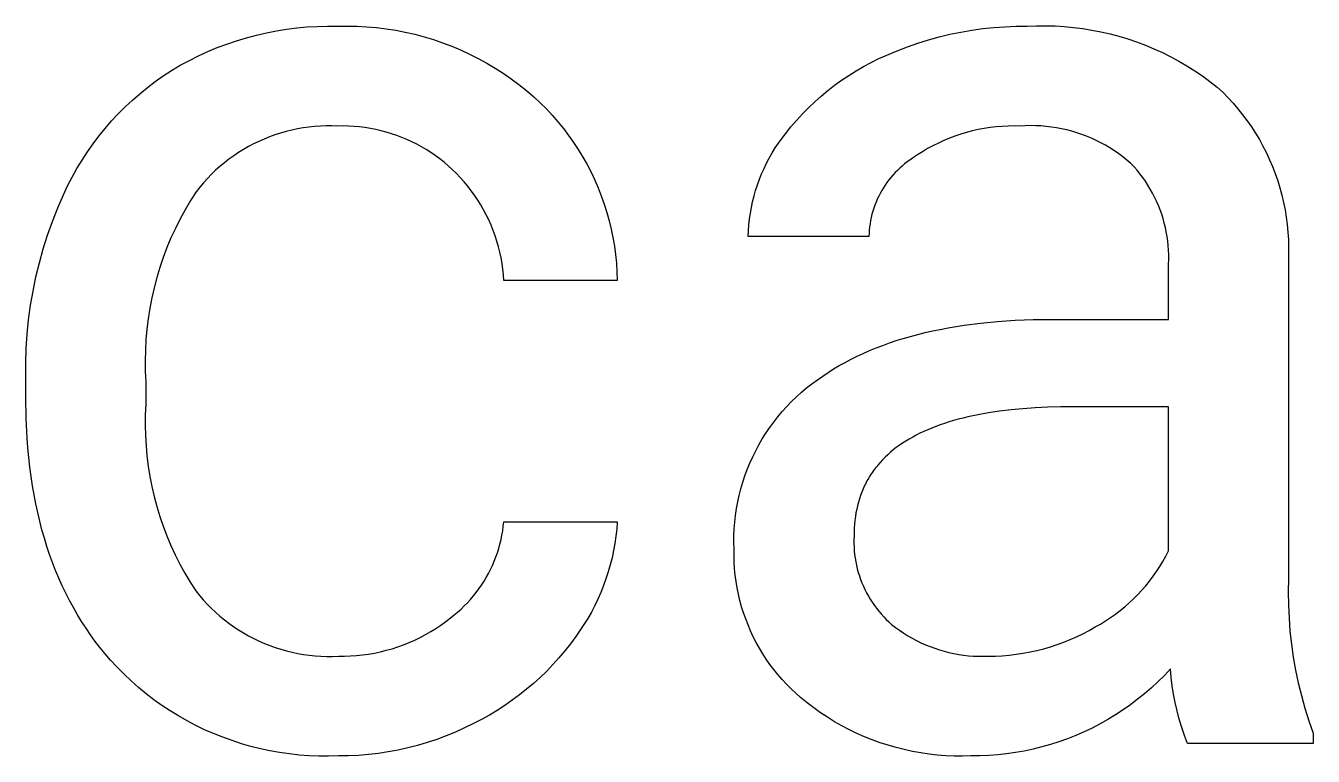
# Model space of a CAD drawing. Header units: millimetres. Extents: x 578 to 4608, y -138 to 2677.
# Drawn here: x 3418.57 to 3459.33, y 40.15 to 63.27 of the extents above; entities that cross this region are included whole.
import ezdxf

# ---------------------------------------------------------------- set-up
doc = ezdxf.new("R2010")
doc.units = ezdxf.units.MM
doc.header["$MEASUREMENT"] = 0
doc.layers.add('Domyślny', color=7, linetype='Continuous', true_color=0x000000)

msp = doc.modelspace()

# ---------------------------------------------------------------- linework, layer by layer
at = {"layer": 'Domyślny'}
for p, q in [((3426.83, 63.159), (3427.153, 63.2)), ((3427.153, 63.2), (3427.476, 63.23)), ((3427.476, 63.23), (3427.8, 63.249)), ((3427.8, 63.249), (3428.125, 63.257)), ((3428.125, 63.257), (3428.45, 63.254)), ((3428.45, 63.254), (3428.757, 63.259)), ((3428.757, 63.259), (3429.064, 63.253)), ((3429.064, 63.253), (3429.371, 63.237)), ((3429.371, 63.237), (3429.677, 63.21)), ((3429.677, 63.21), (3429.982, 63.173)), ((3429.982, 63.173), (3430.286, 63.125)), ((3448.519, 63.129), (3448.868, 63.177)), ((3448.868, 63.177), (3449.217, 63.214)), ((3449.217, 63.214), (3449.568, 63.239)), ((3449.568, 63.239), (3449.92, 63.252)), ((3449.92, 63.252), (3450.271, 63.254)), ((3450.271, 63.254), (3450.565, 63.266)), ((3450.565, 63.266), (3450.858, 63.269)), ((3450.858, 63.269), (3451.152, 63.262)), ((3451.152, 63.262), (3451.445, 63.244)), ((3451.445, 63.244), (3451.737, 63.217)), ((3451.737, 63.217), (3452.029, 63.181)), ((3452.029, 63.181), (3452.319, 63.134)), ((3424.942, 62.69), (3425.25, 62.795)), ((3425.25, 62.795), (3425.56, 62.889)), ((3425.56, 62.889), (3425.874, 62.972)), ((3425.874, 62.972), (3426.191, 63.045)), ((3426.191, 63.045), (3426.51, 63.107)), ((3426.51, 63.107), (3426.83, 63.159)), ((3430.286, 63.125), (3430.588, 63.067)), ((3430.588, 63.067), (3430.887, 62.999)), ((3430.887, 62.999), (3431.184, 62.92)), ((3431.184, 62.92), (3431.478, 62.831)), ((3431.478, 62.831), (3431.769, 62.731)), ((3446.811, 62.719), (3447.147, 62.823)), ((3447.147, 62.823), (3447.486, 62.917)), ((3447.486, 62.917), (3447.828, 62.999)), ((3447.828, 62.999), (3448.173, 63.07)), ((3448.173, 63.07), (3448.519, 63.129)), ((3452.319, 63.134), (3452.607, 63.078)), ((3452.607, 63.078), (3452.893, 63.012)), ((3452.893, 63.012), (3453.177, 62.937)), ((3453.177, 62.937), (3453.458, 62.852)), ((3453.458, 62.852), (3453.736, 62.758)), ((3453.736, 62.758), (3454.011, 62.654)), ((3424.043, 62.316), (3424.338, 62.451)), ((3424.338, 62.451), (3424.638, 62.576)), ((3424.638, 62.576), (3424.942, 62.69)), ((3431.769, 62.731), (3432.056, 62.622)), ((3432.056, 62.622), (3432.34, 62.503)), ((3432.34, 62.503), (3432.619, 62.375)), ((3432.619, 62.375), (3432.893, 62.236)), ((3445.827, 62.34), (3446.151, 62.477)), ((3446.151, 62.477), (3446.479, 62.603)), ((3446.479, 62.603), (3446.811, 62.719)), ((3454.011, 62.654), (3454.283, 62.542)), ((3454.283, 62.542), (3454.55, 62.42)), ((3454.55, 62.42), (3454.813, 62.289)), ((3423.185, 61.854), (3423.466, 62.018)), ((3423.466, 62.018), (3423.752, 62.172)), ((3423.752, 62.172), (3424.043, 62.316)), ((3432.893, 62.236), (3433.163, 62.089)), ((3433.163, 62.089), (3433.427, 61.932)), ((3444.855, 61.842), (3445.092, 61.979)), ((3445.092, 61.979), (3445.333, 62.107)), ((3445.333, 62.107), (3445.578, 62.228)), ((3445.578, 62.228), (3445.827, 62.34)), ((3454.813, 62.289), (3455.071, 62.15)), ((3455.071, 62.15), (3455.325, 62.002)), ((3455.325, 62.002), (3455.574, 61.846)), ((3422.672, 61.504), (3422.926, 61.683)), ((3422.926, 61.683), (3423.185, 61.854)), ((3433.427, 61.932), (3433.686, 61.766)), ((3433.686, 61.766), (3433.939, 61.591)), ((3433.939, 61.591), (3434.185, 61.408)), ((3444.176, 61.384), (3444.397, 61.545)), ((3444.397, 61.545), (3444.624, 61.697)), ((3444.624, 61.697), (3444.855, 61.842)), ((3455.574, 61.846), (3455.817, 61.681)), ((3455.817, 61.681), (3456.055, 61.509)), ((3422.184, 61.119), (3422.425, 61.316)), ((3422.425, 61.316), (3422.672, 61.504)), ((3434.185, 61.408), (3434.426, 61.216)), ((3434.426, 61.216), (3434.659, 61.017)), ((3443.75, 61.042), (3443.96, 61.217)), ((3443.96, 61.217), (3444.176, 61.384)), ((3456.055, 61.509), (3456.286, 61.328)), ((3456.286, 61.328), (3456.459, 61.165)), ((3456.459, 61.165), (3456.626, 60.995)), ((3421.723, 60.702), (3421.95, 60.915)), ((3421.95, 60.915), (3422.184, 61.119)), ((3434.659, 61.017), (3434.859, 60.83)), ((3434.859, 60.83), (3435.052, 60.637)), ((3443.348, 60.672), (3443.546, 60.861)), ((3443.546, 60.861), (3443.75, 61.042)), ((3456.626, 60.995), (3456.787, 60.821)), ((3456.787, 60.821), (3456.942, 60.64)), ((3421.292, 60.255), (3421.504, 60.482)), ((3421.504, 60.482), (3421.723, 60.702)), ((3435.052, 60.637), (3435.239, 60.437)), ((3435.239, 60.437), (3435.419, 60.231)), ((3442.973, 60.275), (3443.157, 60.477)), ((3443.157, 60.477), (3443.348, 60.672)), ((3456.942, 60.64), (3457.09, 60.455)), ((3457.09, 60.455), (3457.233, 60.264)), ((3420.892, 59.779), (3421.088, 60.02)), ((3421.088, 60.02), (3421.292, 60.255)), ((3426.813, 59.922), (3426.637, 59.871)), ((3426.992, 59.966), (3426.813, 59.922)), ((3427.171, 60.004), (3426.992, 59.966)), ((3427.352, 60.036), (3427.171, 60.004)), ((3427.534, 60.062), (3427.352, 60.036)), ((3427.716, 60.081), (3427.534, 60.062)), ((3427.899, 60.095), (3427.716, 60.081)), ((3428.083, 60.101), (3427.899, 60.095)), ((3428.266, 60.102), (3428.083, 60.101)), ((3428.45, 60.096), (3428.266, 60.102)), ((3428.622, 60.098), (3428.45, 60.096)), ((3428.795, 60.094), (3428.622, 60.098)), ((3428.968, 60.084), (3428.795, 60.094)), ((3429.14, 60.068), (3428.968, 60.084)), ((3429.311, 60.046), (3429.14, 60.068)), ((3429.482, 60.019), (3429.311, 60.046)), ((3429.652, 59.986), (3429.482, 60.019)), ((3429.82, 59.947), (3429.652, 59.986)), ((3429.987, 59.902), (3429.82, 59.947)), ((3435.419, 60.231), (3435.591, 60.019)), ((3435.591, 60.019), (3435.756, 59.801)), ((3442.625, 59.854), (3442.795, 60.068)), ((3442.795, 60.068), (3442.973, 60.275)), ((3448.534, 59.94), (3448.35, 59.892)), ((3448.72, 59.982), (3448.534, 59.94)), ((3448.907, 60.018), (3448.72, 59.982)), ((3449.095, 60.047), (3448.907, 60.018)), ((3449.285, 60.07), (3449.095, 60.047)), ((3449.475, 60.086), (3449.285, 60.07)), ((3449.665, 60.096), (3449.475, 60.086)), ((3449.855, 60.099), (3449.665, 60.096)), ((3450.046, 60.096), (3449.855, 60.099)), ((3450.211, 60.105), (3450.046, 60.096)), ((3450.376, 60.109), (3450.211, 60.105)), ((3450.542, 60.106), (3450.376, 60.109)), ((3450.707, 60.099), (3450.542, 60.106)), ((3450.872, 60.085), (3450.707, 60.099)), ((3451.036, 60.065), (3450.872, 60.085)), ((3451.2, 60.04), (3451.036, 60.065)), ((3451.362, 60.01), (3451.2, 60.04)), ((3451.523, 59.973), (3451.362, 60.01)), ((3451.683, 59.931), (3451.523, 59.973)), ((3451.842, 59.884), (3451.683, 59.931)), ((3457.233, 60.264), (3457.368, 60.069)), ((3457.368, 60.069), (3457.497, 59.87)), ((3420.526, 59.277), (3420.705, 59.531)), ((3420.705, 59.531), (3420.892, 59.779)), ((3425.786, 59.529), (3425.624, 59.443)), ((3425.952, 59.609), (3425.786, 59.529)), ((3426.119, 59.684), (3425.952, 59.609)), ((3426.29, 59.752), (3426.119, 59.684)), ((3426.462, 59.815), (3426.29, 59.752)), ((3426.637, 59.871), (3426.462, 59.815)), ((3430.153, 59.852), (3429.987, 59.902)), ((3430.316, 59.796), (3430.153, 59.852)), ((3430.478, 59.735), (3430.316, 59.796)), ((3430.637, 59.668), (3430.478, 59.735)), ((3430.794, 59.596), (3430.637, 59.668)), ((3430.949, 59.518), (3430.794, 59.596)), ((3431.101, 59.436), (3430.949, 59.518)), ((3435.756, 59.801), (3435.914, 59.578)), ((3435.914, 59.578), (3436.064, 59.349)), ((3442.299, 59.403), (3442.403, 59.557)), ((3442.403, 59.557), (3442.511, 59.707)), ((3442.511, 59.707), (3442.625, 59.854)), ((3447.459, 59.556), (3447.288, 59.471)), ((3447.632, 59.636), (3447.459, 59.556)), ((3447.808, 59.709), (3447.632, 59.636)), ((3447.986, 59.776), (3447.808, 59.709)), ((3448.167, 59.837), (3447.986, 59.776)), ((3448.35, 59.892), (3448.167, 59.837)), ((3451.998, 59.831), (3451.842, 59.884)), ((3452.153, 59.773), (3451.998, 59.831)), ((3452.306, 59.709), (3452.153, 59.773)), ((3452.456, 59.64), (3452.306, 59.709)), ((3452.604, 59.566), (3452.456, 59.64)), ((3452.749, 59.487), (3452.604, 59.566)), ((3457.497, 59.87), (3457.619, 59.666)), ((3457.619, 59.666), (3457.734, 59.458)), ((3420.356, 59.017), (3420.526, 59.277)), ((3425.156, 59.153), (3425.007, 59.046)), ((3425.309, 59.255), (3425.156, 59.153)), ((3425.465, 59.352), (3425.309, 59.255)), ((3425.624, 59.443), (3425.465, 59.352)), ((3431.25, 59.348), (3431.101, 59.436)), ((3431.395, 59.255), (3431.25, 59.348)), ((3431.538, 59.158), (3431.395, 59.255)), ((3431.677, 59.055), (3431.538, 59.158)), ((3436.064, 59.349), (3436.206, 59.115)), ((3436.206, 59.115), (3436.34, 58.877)), ((3442.109, 59.084), (3442.201, 59.245)), ((3442.201, 59.245), (3442.299, 59.403)), ((3446.796, 59.181), (3446.638, 59.074)), ((3446.956, 59.284), (3446.796, 59.181)), ((3447.121, 59.38), (3446.956, 59.284)), ((3447.288, 59.471), (3447.121, 59.38)), ((3452.892, 59.403), (3452.749, 59.487)), ((3453.031, 59.314), (3452.892, 59.403)), ((3453.167, 59.221), (3453.031, 59.314)), ((3453.3, 59.122), (3453.167, 59.221)), ((3453.43, 59.019), (3453.3, 59.122)), ((3457.734, 59.458), (3457.842, 59.246)), ((3457.842, 59.246), (3457.943, 59.03)), ((3420.043, 58.48), (3420.195, 58.751)), ((3420.195, 58.751), (3420.356, 59.017)), ((3424.584, 58.695), (3424.451, 58.568)), ((3424.721, 58.817), (3424.584, 58.695)), ((3424.862, 58.934), (3424.721, 58.817)), ((3425.007, 59.046), (3424.862, 58.934)), ((3431.813, 58.948), (3431.677, 59.055)), ((3431.945, 58.837), (3431.813, 58.948)), ((3432.073, 58.721), (3431.945, 58.837)), ((3432.203, 58.595), (3432.073, 58.721)), ((3436.34, 58.877), (3436.466, 58.634)), ((3441.866, 58.583), (3441.941, 58.753)), ((3441.941, 58.753), (3442.022, 58.92)), ((3442.022, 58.92), (3442.109, 59.084)), ((3446.163, 58.693), (3446.092, 58.621)), ((3446.237, 58.763), (3446.163, 58.693)), ((3446.313, 58.831), (3446.237, 58.763)), ((3446.391, 58.896), (3446.313, 58.831)), ((3446.471, 58.958), (3446.391, 58.896)), ((3446.554, 59.017), (3446.471, 58.958)), ((3446.638, 59.074), (3446.554, 59.017)), ((3453.555, 58.912), (3453.43, 59.019)), ((3453.655, 58.805), (3453.555, 58.912)), ((3453.75, 58.695), (3453.655, 58.805)), ((3453.841, 58.582), (3453.75, 58.695)), ((3457.943, 59.03), (3458.036, 58.812)), ((3458.036, 58.812), (3458.122, 58.59)), ((3419.9, 58.204), (3420.043, 58.48)), ((3424.199, 58.301), (3424.08, 58.161)), ((3424.323, 58.437), (3424.199, 58.301)), ((3424.451, 58.568), (3424.323, 58.437)), ((3432.328, 58.465), (3432.203, 58.595)), ((3432.448, 58.331), (3432.328, 58.465)), ((3432.564, 58.192), (3432.448, 58.331)), ((3436.466, 58.634), (3436.583, 58.387)), ((3436.583, 58.387), (3436.692, 58.136)), ((3441.734, 58.237), (3441.797, 58.411)), ((3441.797, 58.411), (3441.866, 58.583)), ((3445.832, 58.308), (3445.774, 58.225)), ((3445.893, 58.39), (3445.832, 58.308)), ((3445.957, 58.469), (3445.893, 58.39)), ((3446.023, 58.546), (3445.957, 58.469)), ((3446.092, 58.621), (3446.023, 58.546)), ((3453.929, 58.466), (3453.841, 58.582)), ((3454.013, 58.347), (3453.929, 58.466)), ((3454.092, 58.225), (3454.013, 58.347)), ((3458.122, 58.59), (3458.2, 58.366)), ((3458.2, 58.366), (3458.27, 58.138)), ((3419.585, 57.503), (3419.767, 57.923)), ((3419.767, 57.923), (3419.9, 58.204)), ((3423.966, 58.018), (3423.787, 57.736)), ((3424.08, 58.161), (3423.966, 58.018)), ((3432.675, 58.05), (3432.564, 58.192)), ((3432.781, 57.904), (3432.675, 58.05)), ((3432.881, 57.754), (3432.781, 57.904)), ((3436.692, 58.136), (3436.792, 57.882)), ((3436.792, 57.882), (3436.883, 57.624)), ((3441.581, 57.702), (3441.626, 57.882)), ((3441.626, 57.882), (3441.677, 58.06)), ((3441.677, 58.06), (3441.734, 58.237)), ((3445.571, 57.873), (3445.528, 57.781)), ((3445.617, 57.964), (3445.571, 57.873)), ((3445.667, 58.052), (3445.617, 57.964)), ((3445.719, 58.14), (3445.667, 58.052)), ((3445.774, 58.225), (3445.719, 58.14)), ((3454.168, 58.1), (3454.092, 58.225)), ((3454.239, 57.973), (3454.168, 58.1)), ((3454.306, 57.844), (3454.239, 57.973)), ((3458.27, 58.138), (3458.333, 57.909)), ((3458.333, 57.909), (3458.387, 57.678)), ((3419.418, 57.077), (3419.585, 57.503)), ((3423.787, 57.736), (3423.618, 57.449)), ((3432.977, 57.601), (3432.881, 57.754)), ((3433.067, 57.445), (3432.977, 57.601)), ((3436.883, 57.624), (3436.966, 57.363)), ((3441.51, 57.338), (3441.542, 57.52)), ((3441.542, 57.52), (3441.581, 57.702)), ((3445.417, 57.497), (3445.386, 57.4)), ((3445.45, 57.593), (3445.417, 57.497)), ((3445.487, 57.688), (3445.45, 57.593)), ((3445.528, 57.781), (3445.487, 57.688)), ((3454.368, 57.713), (3454.306, 57.844)), ((3454.426, 57.579), (3454.368, 57.713)), ((3454.479, 57.444), (3454.426, 57.579)), ((3458.387, 57.678), (3458.434, 57.445)), ((3419.265, 56.645), (3419.418, 57.077)), ((3423.459, 57.156), (3423.31, 56.858)), ((3423.618, 57.449), (3423.459, 57.156)), ((3433.151, 57.285), (3433.067, 57.445)), ((3433.23, 57.123), (3433.151, 57.285)), ((3433.303, 56.958), (3433.23, 57.123)), ((3436.966, 57.363), (3437.039, 57.1)), ((3437.039, 57.1), (3437.104, 56.834)), ((3441.465, 56.969), (3441.484, 57.154)), ((3441.484, 57.154), (3441.51, 57.338)), ((3445.315, 57.104), (3445.297, 57.004)), ((3445.335, 57.203), (3445.315, 57.104)), ((3445.359, 57.302), (3445.335, 57.203)), ((3445.386, 57.4), (3445.359, 57.302)), ((3454.528, 57.306), (3454.479, 57.444)), ((3454.572, 57.168), (3454.528, 57.306)), ((3454.611, 57.027), (3454.572, 57.168)), ((3458.434, 57.445), (3458.473, 57.21)), ((3458.473, 57.21), (3458.503, 56.975)), ((3419.128, 56.208), (3419.265, 56.645)), ((3423.31, 56.858), (3423.171, 56.556)), ((3433.37, 56.791), (3433.303, 56.958)), ((3433.432, 56.621), (3433.37, 56.791)), ((3437.104, 56.834), (3437.159, 56.567)), ((3441.445, 56.599), (3441.452, 56.784)), ((3441.452, 56.784), (3441.465, 56.969)), ((3445.266, 56.701), (3445.263, 56.599)), ((3445.273, 56.802), (3445.266, 56.701)), ((3445.284, 56.903), (3445.273, 56.802)), ((3445.297, 57.004), (3445.284, 56.903)), ((3454.646, 56.886), (3454.611, 57.027)), ((3454.675, 56.743), (3454.646, 56.886)), ((3454.7, 56.6), (3454.675, 56.743)), ((3458.503, 56.975), (3458.526, 56.738)), ((3458.526, 56.738), (3458.54, 56.501)), ((3423.042, 56.248), (3422.925, 55.936)), ((3423.171, 56.556), (3423.042, 56.248)), ((3433.487, 56.449), (3433.432, 56.621)), ((3433.537, 56.276), (3433.487, 56.449)), ((3433.58, 56.101), (3433.537, 56.276)), ((3437.159, 56.567), (3437.205, 56.297)), ((3437.205, 56.297), (3437.242, 56.026)), ((3445.263, 56.599), (3441.445, 56.599)), ((3454.72, 56.456), (3454.7, 56.6)), ((3454.735, 56.311), (3454.72, 56.456)), ((3454.745, 56.166), (3454.735, 56.311)), ((3458.54, 56.501), (3458.547, 56.263)), ((3458.547, 56.263), (3458.545, 56.025)), ((3419.005, 55.767), (3419.128, 56.208)), ((3422.925, 55.936), (3422.818, 55.621)), ((3433.618, 55.924), (3433.58, 56.101)), ((3433.649, 55.746), (3433.618, 55.924)), ((3437.242, 56.026), (3437.27, 55.754)), ((3454.75, 56.02), (3454.745, 56.166)), ((3454.746, 55.729), (3454.751, 55.875)), ((3454.751, 55.875), (3454.75, 56.02)), ((3458.545, 56.025), (3458.545, 45.768)), ((3418.897, 55.322), (3419.005, 55.767)), ((3422.818, 55.621), (3422.721, 55.302)), ((3433.674, 55.568), (3433.649, 55.746)), ((3433.692, 55.388), (3433.674, 55.568)), ((3437.27, 55.754), (3437.288, 55.481)), ((3437.288, 55.481), (3437.297, 55.208)), ((3454.746, 53.978), (3454.746, 55.729)), ((3418.805, 54.873), (3418.897, 55.322)), ((3422.721, 55.302), (3422.636, 54.98)), ((3433.705, 55.208), (3433.692, 55.388)), ((3437.297, 55.208), (3433.705, 55.208)), ((3418.728, 54.422), (3418.805, 54.873)), ((3422.562, 54.655), (3422.499, 54.328)), ((3422.636, 54.98), (3422.562, 54.655)), ((3418.666, 53.968), (3418.728, 54.422)), ((3422.499, 54.328), (3422.447, 53.998)), ((3418.62, 53.512), (3418.666, 53.968)), ((3422.447, 53.998), (3422.407, 53.668)), ((3448.272, 53.791), (3448.794, 53.858)), ((3448.794, 53.858), (3449.333, 53.911)), ((3449.333, 53.911), (3449.889, 53.948)), ((3449.889, 53.948), (3450.462, 53.97)), ((3450.462, 53.97), (3451.051, 53.978)), ((3451.051, 53.978), (3454.746, 53.978)), ((3418.589, 53.055), (3418.62, 53.512)), ((3422.407, 53.668), (3422.377, 53.336)), ((3446.35, 53.373), (3446.575, 53.438)), ((3446.575, 53.438), (3446.805, 53.5)), ((3446.805, 53.5), (3447.039, 53.558)), ((3447.039, 53.558), (3447.277, 53.612)), ((3447.277, 53.612), (3447.519, 53.662)), ((3447.519, 53.662), (3447.766, 53.709)), ((3447.766, 53.709), (3448.272, 53.791)), ((3418.574, 52.598), (3418.589, 53.055)), ((3422.36, 53.003), (3422.353, 52.67)), ((3422.377, 53.336), (3422.36, 53.003)), ((3445.084, 52.903), (3445.285, 52.991)), ((3445.285, 52.991), (3445.489, 53.075)), ((3445.489, 53.075), (3445.698, 53.155)), ((3445.698, 53.155), (3445.911, 53.231)), ((3445.911, 53.231), (3446.128, 53.304)), ((3446.128, 53.304), (3446.35, 53.373)), ((3418.575, 52.14), (3418.574, 52.598)), ((3422.353, 52.67), (3422.358, 52.337)), ((3444.324, 52.515), (3444.508, 52.618)), ((3444.508, 52.618), (3444.696, 52.716)), ((3444.696, 52.716), (3444.888, 52.812)), ((3444.888, 52.812), (3445.084, 52.903)), ((3422.358, 52.337), (3422.374, 52.004)), ((3443.632, 52.067), (3443.798, 52.185)), ((3443.798, 52.185), (3443.97, 52.299)), ((3443.97, 52.299), (3444.145, 52.409)), ((3444.145, 52.409), (3444.324, 52.515)), ((3418.575, 51.501), (3418.575, 52.14)), ((3422.374, 52.004), (3422.374, 51.289)), ((3443.125, 51.669), (3443.289, 51.807)), ((3443.289, 51.807), (3443.458, 51.94)), ((3443.458, 51.94), (3443.632, 52.067)), ((3418.586, 50.852), (3418.575, 51.501)), ((3442.662, 51.22), (3442.811, 51.375)), ((3442.811, 51.375), (3442.965, 51.525)), ((3442.965, 51.525), (3443.125, 51.669)), ((3422.359, 50.962), (3422.355, 50.635)), ((3422.374, 51.289), (3422.359, 50.962)), ((3442.38, 50.896), (3442.518, 51.061)), ((3442.518, 51.061), (3442.662, 51.22)), ((3448.717, 50.959), (3448.396, 50.891)), ((3449.051, 51.019), (3448.717, 50.959)), ((3449.398, 51.071), (3449.051, 51.019)), ((3449.759, 51.115), (3449.398, 51.071)), ((3450.134, 51.151), (3449.759, 51.115)), ((3450.523, 51.179), (3450.134, 51.151)), ((3450.925, 51.199), (3450.523, 51.179)), ((3451.341, 51.211), (3450.925, 51.199)), ((3451.77, 51.215), (3451.341, 51.211)), ((3454.746, 51.215), (3451.77, 51.215)), ((3454.746, 46.65), (3454.746, 51.215)), ((3418.617, 50.219), (3418.586, 50.852)), ((3422.355, 50.635), (3422.362, 50.307)), ((3442.001, 50.375), (3442.121, 50.553)), ((3442.121, 50.553), (3442.248, 50.727)), ((3442.248, 50.727), (3442.38, 50.896)), ((3447.251, 50.539), (3447.124, 50.486)), ((3447.383, 50.59), (3447.251, 50.539)), ((3447.517, 50.639), (3447.383, 50.59)), ((3447.655, 50.686), (3447.517, 50.639)), ((3447.797, 50.731), (3447.655, 50.686)), ((3447.941, 50.774), (3447.797, 50.731)), ((3448.09, 50.815), (3447.941, 50.774)), ((3448.241, 50.854), (3448.09, 50.815)), ((3448.396, 50.891), (3448.241, 50.854)), ((3418.64, 49.91), (3418.617, 50.219)), ((3422.362, 50.307), (3422.381, 49.981)), ((3441.779, 50.007), (3441.887, 50.193)), ((3441.887, 50.193), (3442.001, 50.375)), ((3446.428, 50.126), (3446.325, 50.06)), ((3446.536, 50.191), (3446.428, 50.126)), ((3446.647, 50.254), (3446.536, 50.191)), ((3446.761, 50.315), (3446.647, 50.254)), ((3446.878, 50.374), (3446.761, 50.315)), ((3446.999, 50.431), (3446.878, 50.374)), ((3447.124, 50.486), (3446.999, 50.431)), ((3418.669, 49.605), (3418.64, 49.91)), ((3422.381, 49.981), (3422.41, 49.655)), ((3441.583, 49.624), (3441.678, 49.817)), ((3441.678, 49.817), (3441.779, 50.007)), ((3445.943, 49.772), (3445.856, 49.695)), ((3446.033, 49.847), (3445.943, 49.772)), ((3446.127, 49.92), (3446.033, 49.847)), ((3446.224, 49.991), (3446.127, 49.92)), ((3446.325, 50.06), (3446.224, 49.991)), ((3418.703, 49.304), (3418.669, 49.605)), ((3422.41, 49.655), (3422.451, 49.33)), ((3422.451, 49.33), (3422.503, 49.007)), ((3441.413, 49.229), (3441.495, 49.428)), ((3441.495, 49.428), (3441.583, 49.624)), ((3445.507, 49.324), (3445.473, 49.28)), ((3445.542, 49.367), (3445.507, 49.324)), ((3445.616, 49.452), (3445.542, 49.367)), ((3445.692, 49.535), (3445.616, 49.452)), ((3445.773, 49.616), (3445.692, 49.535)), ((3445.856, 49.695), (3445.773, 49.616)), ((3418.743, 49.007), (3418.703, 49.304)), ((3418.787, 48.715), (3418.743, 49.007)), ((3422.503, 49.007), (3422.566, 48.686)), ((3441.271, 48.824), (3441.339, 49.028)), ((3441.339, 49.028), (3441.413, 49.229)), ((3445.227, 48.913), (3445.2, 48.864)), ((3445.255, 48.96), (3445.227, 48.913)), ((3445.284, 49.007), (3445.255, 48.96)), ((3445.313, 49.054), (3445.284, 49.007)), ((3445.343, 49.1), (3445.313, 49.054)), ((3445.374, 49.146), (3445.343, 49.1)), ((3445.406, 49.191), (3445.374, 49.146)), ((3445.439, 49.236), (3445.406, 49.191)), ((3445.473, 49.28), (3445.439, 49.236)), ((3418.837, 48.427), (3418.787, 48.715)), ((3422.566, 48.686), (3422.64, 48.368)), ((3441.158, 48.409), (3441.211, 48.617)), ((3441.211, 48.617), (3441.271, 48.824)), ((3445.036, 48.513), (3444.997, 48.408)), ((3445.057, 48.565), (3445.036, 48.513)), ((3445.079, 48.616), (3445.057, 48.565)), ((3445.102, 48.667), (3445.079, 48.616)), ((3445.125, 48.717), (3445.102, 48.667)), ((3445.149, 48.766), (3445.125, 48.717)), ((3445.174, 48.816), (3445.149, 48.766)), ((3445.2, 48.864), (3445.174, 48.816)), ((3418.892, 48.144), (3418.837, 48.427)), ((3418.952, 47.865), (3418.892, 48.144)), ((3422.64, 48.368), (3422.724, 48.051)), ((3441.073, 47.988), (3441.112, 48.199)), ((3441.112, 48.199), (3441.158, 48.409)), ((3444.929, 48.192), (3444.9, 48.081)), ((3444.961, 48.301), (3444.929, 48.192)), ((3444.997, 48.408), (3444.961, 48.301)), ((3419.017, 47.59), (3418.952, 47.865)), ((3422.724, 48.051), (3422.82, 47.739)), ((3422.82, 47.739), (3422.926, 47.429)), ((3441.018, 47.562), (3441.042, 47.775)), ((3441.042, 47.775), (3441.073, 47.988)), ((3444.834, 47.737), (3444.818, 47.618)), ((3444.852, 47.854), (3444.834, 47.737)), ((3444.875, 47.968), (3444.852, 47.854)), ((3444.9, 48.081), (3444.875, 47.968)), ((3419.088, 47.32), (3419.017, 47.59)), ((3419.164, 47.053), (3419.088, 47.32)), ((3422.926, 47.429), (3423.042, 47.123)), ((3433.646, 47.147), (3433.671, 47.288)), ((3433.671, 47.288), (3433.69, 47.43)), ((3433.69, 47.43), (3433.705, 47.572)), ((3433.705, 47.572), (3437.297, 47.572)), ((3437.279, 47.343), (3437.253, 47.114)), ((3437.297, 47.572), (3437.279, 47.343)), ((3440.991, 47.133), (3441.001, 47.347)), ((3441.001, 47.347), (3441.018, 47.562)), ((3444.798, 47.374), (3444.793, 47.249)), ((3444.806, 47.497), (3444.798, 47.374)), ((3444.818, 47.618), (3444.806, 47.497)), ((3419.245, 46.792), (3419.164, 47.053)), ((3423.042, 47.123), (3423.169, 46.822)), ((3433.546, 46.73), (3433.584, 46.868)), ((3433.584, 46.868), (3433.617, 47.007)), ((3433.617, 47.007), (3433.646, 47.147)), ((3437.22, 46.886), (3437.179, 46.659)), ((3437.253, 47.114), (3437.22, 46.886)), ((3440.989, 46.918), (3440.991, 47.133)), ((3440.995, 46.703), (3440.989, 46.918)), ((3444.791, 47.122), (3444.787, 47.006)), ((3444.787, 47.006), (3444.787, 46.889)), ((3444.787, 46.889), (3444.791, 46.773)), ((3444.793, 47.249), (3444.791, 47.122)), ((3419.331, 46.535), (3419.245, 46.792)), ((3419.423, 46.282), (3419.331, 46.535)), ((3423.169, 46.822), (3423.307, 46.525)), ((3423.307, 46.525), (3423.454, 46.233)), ((3433.404, 46.326), (3433.455, 46.459)), ((3433.455, 46.459), (3433.503, 46.594)), ((3433.503, 46.594), (3433.546, 46.73)), ((3437.179, 46.659), (3437.13, 46.434)), ((3440.994, 46.498), (3440.995, 46.703)), ((3440.999, 46.294), (3440.994, 46.498)), ((3444.791, 46.773), (3444.798, 46.657)), ((3444.798, 46.657), (3444.81, 46.541)), ((3444.81, 46.541), (3444.826, 46.425)), ((3454.566, 46.319), (3454.659, 46.483)), ((3454.659, 46.483), (3454.746, 46.65)), ((3419.52, 46.033), (3419.423, 46.282)), ((3423.454, 46.233), (3423.611, 45.946)), ((3433.221, 45.937), (3433.286, 46.065)), ((3433.286, 46.065), (3433.347, 46.194)), ((3433.347, 46.194), (3433.404, 46.326)), ((3437.074, 46.211), (3437.01, 45.99)), ((3437.13, 46.434), (3437.074, 46.211)), ((3441.012, 46.09), (3440.999, 46.294)), ((3441.032, 45.887), (3441.012, 46.09)), ((3444.826, 46.425), (3444.845, 46.31)), ((3444.845, 46.31), (3444.868, 46.196)), ((3444.868, 46.196), (3444.895, 46.083)), ((3444.895, 46.083), (3444.926, 45.971)), ((3454.364, 46.001), (3454.468, 46.158)), ((3454.468, 46.158), (3454.566, 46.319)), ((3419.622, 45.789), (3419.52, 46.033)), ((3419.729, 45.549), (3419.622, 45.789)), ((3423.611, 45.946), (3423.778, 45.665)), ((3423.778, 45.665), (3423.955, 45.389)), ((3433.001, 45.569), (3433.079, 45.689)), ((3433.079, 45.689), (3433.152, 45.812)), ((3433.152, 45.812), (3433.221, 45.937)), ((3436.939, 45.77), (3436.861, 45.554)), ((3437.01, 45.99), (3436.939, 45.77)), ((3441.058, 45.684), (3441.032, 45.887)), ((3441.092, 45.483), (3441.058, 45.684)), ((3444.926, 45.971), (3444.961, 45.859)), ((3444.961, 45.859), (3444.999, 45.749)), ((3444.999, 45.749), (3445.041, 45.641)), ((3454.022, 45.55), (3454.141, 45.697)), ((3454.141, 45.697), (3454.255, 45.847)), ((3454.255, 45.847), (3454.364, 46.001)), ((3458.545, 45.768), (3458.536, 45.354)), ((3419.842, 45.313), (3419.729, 45.549)), ((3419.959, 45.082), (3419.842, 45.313)), ((3423.955, 45.389), (3424.07, 45.245)), ((3424.07, 45.245), (3424.19, 45.105)), ((3432.745, 45.225), (3432.834, 45.337)), ((3432.834, 45.337), (3432.919, 45.452)), ((3432.919, 45.452), (3433.001, 45.569)), ((3436.775, 45.34), (3436.683, 45.129)), ((3436.861, 45.554), (3436.775, 45.34)), ((3441.132, 45.282), (3441.092, 45.483)), ((3441.18, 45.083), (3441.132, 45.282)), ((3445.041, 45.641), (3445.087, 45.534)), ((3445.087, 45.534), (3445.136, 45.428)), ((3445.136, 45.428), (3445.189, 45.324)), ((3445.189, 45.324), (3445.245, 45.222)), ((3453.637, 45.137), (3453.77, 45.27)), ((3453.77, 45.27), (3453.899, 45.408)), ((3453.899, 45.408), (3454.022, 45.55)), ((3458.536, 45.354), (3458.54, 44.939)), ((3420.082, 44.855), (3419.959, 45.082)), ((3420.211, 44.633), (3420.082, 44.855)), ((3424.19, 45.105), (3424.315, 44.969)), ((3424.315, 44.969), (3424.445, 44.838)), ((3424.445, 44.838), (3424.579, 44.711)), ((3432.352, 44.81), (3432.455, 44.908)), ((3432.455, 44.908), (3432.555, 45.011)), ((3432.555, 45.011), (3432.652, 45.116)), ((3432.652, 45.116), (3432.745, 45.225)), ((3436.583, 44.922), (3436.476, 44.717)), ((3436.683, 45.129), (3436.583, 44.922)), ((3441.234, 44.886), (3441.18, 45.083)), ((3441.295, 44.691), (3441.234, 44.886)), ((3445.245, 45.222), (3445.304, 45.122)), ((3445.304, 45.122), (3445.367, 45.024)), ((3445.367, 45.024), (3445.434, 44.928)), ((3445.434, 44.928), (3445.503, 44.835)), ((3445.503, 44.835), (3445.575, 44.743)), ((3453.212, 44.764), (3453.358, 44.884)), ((3453.358, 44.884), (3453.5, 45.008)), ((3453.5, 45.008), (3453.637, 45.137)), ((3458.54, 44.939), (3458.558, 44.525)), ((3420.344, 44.415), (3420.211, 44.633)), ((3424.579, 44.711), (3424.717, 44.589)), ((3424.717, 44.589), (3424.86, 44.472)), ((3424.86, 44.472), (3425.006, 44.36)), ((3431.871, 44.418), (3432.022, 44.535)), ((3432.022, 44.535), (3432.135, 44.623)), ((3432.135, 44.623), (3432.245, 44.714)), ((3432.245, 44.714), (3432.352, 44.81)), ((3436.363, 44.517), (3436.243, 44.32)), ((3436.476, 44.717), (3436.363, 44.517)), ((3441.362, 44.498), (3441.295, 44.691)), ((3441.436, 44.308), (3441.362, 44.498)), ((3445.575, 44.743), (3445.651, 44.655)), ((3445.651, 44.655), (3445.729, 44.568)), ((3445.729, 44.568), (3445.811, 44.485)), ((3445.811, 44.485), (3445.895, 44.404)), ((3452.591, 44.338), (3452.751, 44.437)), ((3452.751, 44.437), (3452.908, 44.541)), ((3452.908, 44.541), (3453.062, 44.65)), ((3453.062, 44.65), (3453.212, 44.764)), ((3458.558, 44.525), (3458.589, 44.111)), ((3420.483, 44.201), (3420.344, 44.415)), ((3420.627, 43.992), (3420.483, 44.201)), ((3425.006, 44.36), (3425.156, 44.252)), ((3425.156, 44.252), (3425.31, 44.151)), ((3425.31, 44.151), (3425.468, 44.054)), ((3425.468, 44.054), (3425.628, 43.963)), ((3431.228, 44.003), (3431.394, 44.098)), ((3431.394, 44.098), (3431.557, 44.199)), ((3431.557, 44.199), (3431.716, 44.306)), ((3431.716, 44.306), (3431.871, 44.418)), ((3436.116, 44.128), (3435.984, 43.94)), ((3436.243, 44.32), (3436.116, 44.128)), ((3441.516, 44.12), (3441.436, 44.308)), ((3441.603, 43.935), (3441.516, 44.12)), ((3445.895, 44.404), (3445.981, 44.327)), ((3445.981, 44.327), (3446.105, 44.23)), ((3446.105, 44.23), (3446.232, 44.139)), ((3446.232, 44.139), (3446.362, 44.051)), ((3446.362, 44.051), (3446.495, 43.968)), ((3451.837, 43.936), (3452.037, 44.032)), ((3452.037, 44.032), (3452.234, 44.135)), ((3452.234, 44.135), (3452.427, 44.245)), ((3452.427, 44.245), (3452.591, 44.338)), ((3458.589, 44.111), (3458.634, 43.699)), ((3420.776, 43.787), (3420.627, 43.992)), ((3420.93, 43.586), (3420.776, 43.787)), ((3425.628, 43.963), (3425.792, 43.878)), ((3425.792, 43.878), (3425.958, 43.798)), ((3425.958, 43.798), (3426.127, 43.724)), ((3426.127, 43.724), (3426.299, 43.656)), ((3426.299, 43.656), (3426.472, 43.594)), ((3430.171, 43.557), (3430.353, 43.616)), ((3430.353, 43.616), (3430.533, 43.681)), ((3430.533, 43.681), (3430.711, 43.752)), ((3430.711, 43.752), (3430.886, 43.83)), ((3430.886, 43.83), (3431.058, 43.913)), ((3431.058, 43.913), (3431.228, 44.003)), ((3435.814, 43.709), (3435.637, 43.485)), ((3435.984, 43.94), (3435.814, 43.709)), ((3441.696, 43.753), (3441.603, 43.935)), ((3441.795, 43.574), (3441.696, 43.753)), ((3446.495, 43.968), (3446.631, 43.89)), ((3446.631, 43.89), (3446.769, 43.816)), ((3446.769, 43.816), (3446.91, 43.747)), ((3446.91, 43.747), (3447.053, 43.683)), ((3447.053, 43.683), (3447.198, 43.624)), ((3447.198, 43.624), (3447.345, 43.57)), ((3450.796, 43.555), (3451.009, 43.617)), ((3451.009, 43.617), (3451.22, 43.687)), ((3451.22, 43.687), (3451.428, 43.763)), ((3451.428, 43.763), (3451.634, 43.846)), ((3451.634, 43.846), (3451.837, 43.936)), ((3458.634, 43.699), (3458.693, 43.289)), ((3421.09, 43.39), (3420.93, 43.586)), ((3421.255, 43.198), (3421.09, 43.39)), ((3421.466, 42.97), (3421.255, 43.198)), ((3426.472, 43.594), (3426.648, 43.538)), ((3426.648, 43.538), (3426.826, 43.488)), ((3426.826, 43.488), (3427.005, 43.444)), ((3427.005, 43.444), (3427.186, 43.406)), ((3427.186, 43.406), (3427.367, 43.375)), ((3427.367, 43.375), (3427.55, 43.35)), ((3427.55, 43.35), (3427.734, 43.331)), ((3427.734, 43.331), (3427.918, 43.319)), ((3427.918, 43.319), (3428.102, 43.313)), ((3428.102, 43.313), (3428.287, 43.313)), ((3428.287, 43.313), (3428.471, 43.32)), ((3428.471, 43.32), (3428.663, 43.32)), ((3428.663, 43.32), (3428.854, 43.326)), ((3428.854, 43.326), (3429.045, 43.34)), ((3429.045, 43.34), (3429.235, 43.36)), ((3429.235, 43.36), (3429.425, 43.386)), ((3429.425, 43.386), (3429.614, 43.419)), ((3429.614, 43.419), (3429.801, 43.459)), ((3429.801, 43.459), (3429.987, 43.505)), ((3429.987, 43.505), (3430.171, 43.557)), ((3435.452, 43.266), (3435.261, 43.054)), ((3435.637, 43.485), (3435.452, 43.266)), ((3441.901, 43.399), (3441.795, 43.574)), ((3442.012, 43.228), (3441.901, 43.399)), ((3442.129, 43.06), (3442.012, 43.228)), ((3447.345, 43.57), (3447.494, 43.521)), ((3447.494, 43.521), (3447.645, 43.477)), ((3447.645, 43.477), (3447.796, 43.439)), ((3447.796, 43.439), (3447.95, 43.405)), ((3447.95, 43.405), (3448.104, 43.377)), ((3448.104, 43.377), (3448.259, 43.354)), ((3448.259, 43.354), (3448.415, 43.336)), ((3448.415, 43.336), (3448.571, 43.324)), ((3448.571, 43.324), (3448.727, 43.317)), ((3448.727, 43.317), (3448.884, 43.316)), ((3448.884, 43.316), (3449.041, 43.32)), ((3449.041, 43.32), (3449.263, 43.324)), ((3449.263, 43.324), (3449.484, 43.335)), ((3449.484, 43.335), (3449.706, 43.353)), ((3449.706, 43.353), (3449.926, 43.379)), ((3449.926, 43.379), (3450.146, 43.412)), ((3450.146, 43.412), (3450.364, 43.453)), ((3450.364, 43.453), (3450.581, 43.5)), ((3450.581, 43.5), (3450.796, 43.555)), ((3458.693, 43.289), (3458.765, 42.88)), ((3421.685, 42.749), (3421.466, 42.97)), ((3435.063, 42.848), (3434.858, 42.649)), ((3435.261, 43.054), (3435.063, 42.848)), ((3442.252, 42.897), (3442.129, 43.06)), ((3442.38, 42.737), (3442.252, 42.897)), ((3454.808, 42.919), (3454.613, 42.712)), ((3454.832, 42.65), (3454.808, 42.919)), ((3458.765, 42.88), (3458.851, 42.475)), ((3421.912, 42.535), (3421.685, 42.749)), ((3422.145, 42.33), (3421.912, 42.535)), ((3434.646, 42.457), (3434.428, 42.271)), ((3434.858, 42.649), (3434.646, 42.457)), ((3442.513, 42.583), (3442.38, 42.737)), ((3442.652, 42.433), (3442.513, 42.583)), ((3442.796, 42.287), (3442.652, 42.433)), ((3454.411, 42.512), (3454.202, 42.319)), ((3454.613, 42.712), (3454.411, 42.512)), ((3454.865, 42.382), (3454.832, 42.65)), ((3454.907, 42.115), (3454.865, 42.382)), ((3458.851, 42.475), (3458.95, 42.072)), ((3422.386, 42.132), (3422.145, 42.33)), ((3422.633, 41.943), (3422.386, 42.132)), ((3434.204, 42.093), (3433.975, 41.923)), ((3434.428, 42.271), (3434.204, 42.093)), ((3442.945, 42.147), (3442.796, 42.287)), ((3443.098, 42.012), (3442.945, 42.147)), ((3443.303, 41.845), (3443.098, 42.012)), ((3453.987, 42.133), (3453.766, 41.955)), ((3454.202, 42.319), (3453.987, 42.133)), ((3454.958, 41.85), (3454.907, 42.115)), ((3458.95, 42.072), (3459.062, 41.673)), ((3422.886, 41.762), (3422.633, 41.943)), ((3423.146, 41.59), (3422.886, 41.762)), ((3423.411, 41.427), (3423.146, 41.59)), ((3433.5, 41.605), (3433.254, 41.458)), ((3433.74, 41.76), (3433.5, 41.605)), ((3433.975, 41.923), (3433.74, 41.76)), ((3443.514, 41.684), (3443.303, 41.845)), ((3443.73, 41.531), (3443.514, 41.684)), ((3453.307, 41.62), (3453.069, 41.464)), ((3453.54, 41.783), (3453.307, 41.62)), ((3453.766, 41.955), (3453.54, 41.783)), ((3455.017, 41.586), (3454.958, 41.85)), ((3455.085, 41.325), (3455.017, 41.586)), ((3459.062, 41.673), (3459.187, 41.278)), ((3423.681, 41.274), (3423.411, 41.427)), ((3423.957, 41.129), (3423.681, 41.274)), ((3432.75, 41.189), (3432.465, 41.049)), ((3433.004, 41.319), (3432.75, 41.189)), ((3433.254, 41.458), (3433.004, 41.319)), ((3443.951, 41.385), (3443.73, 41.531)), ((3444.177, 41.246), (3443.951, 41.385)), ((3444.407, 41.115), (3444.177, 41.246)), ((3452.579, 41.178), (3452.327, 41.047)), ((3452.826, 41.317), (3452.579, 41.178)), ((3453.069, 41.464), (3452.826, 41.317)), ((3455.162, 41.066), (3455.085, 41.325)), ((3459.187, 41.278), (3459.325, 40.887)), ((3424.237, 40.994), (3423.957, 41.129)), ((3424.522, 40.868), (3424.237, 40.994)), ((3424.81, 40.752), (3424.522, 40.868)), ((3425.103, 40.647), (3424.81, 40.752)), ((3431.882, 40.798), (3431.585, 40.688)), ((3432.176, 40.919), (3431.882, 40.798)), ((3432.465, 41.049), (3432.176, 40.919)), ((3444.642, 40.992), (3444.407, 41.115)), ((3444.881, 40.877), (3444.642, 40.992)), ((3445.123, 40.77), (3444.881, 40.877)), ((3445.369, 40.672), (3445.123, 40.77)), ((3451.81, 40.811), (3451.545, 40.706)), ((3452.07, 40.925), (3451.81, 40.811)), ((3452.327, 41.047), (3452.07, 40.925)), ((3455.247, 40.81), (3455.162, 41.066)), ((3455.341, 40.557), (3455.247, 40.81)), ((3459.325, 40.887), (3459.325, 40.557)), ((3425.399, 40.551), (3425.103, 40.647)), ((3425.698, 40.465), (3425.399, 40.551)), ((3426, 40.39), (3425.698, 40.465)), ((3426.304, 40.324), (3426, 40.39)), ((3430.362, 40.35), (3430.05, 40.292)), ((3430.672, 40.419), (3430.362, 40.35)), ((3430.979, 40.498), (3430.672, 40.419)), ((3431.284, 40.588), (3430.979, 40.498)), ((3431.585, 40.688), (3431.284, 40.588)), ((3445.618, 40.582), (3445.369, 40.672)), ((3445.87, 40.5), (3445.618, 40.582)), ((3446.125, 40.426), (3445.87, 40.5)), ((3446.382, 40.362), (3446.125, 40.426)), ((3446.641, 40.306), (3446.382, 40.362)), ((3450.458, 40.378), (3450.18, 40.318)), ((3450.734, 40.446), (3450.458, 40.378)), ((3451.007, 40.524), (3450.734, 40.446)), ((3451.278, 40.611), (3451.007, 40.524)), ((3451.545, 40.706), (3451.278, 40.611)), ((3459.325, 40.557), (3455.341, 40.557)), ((3426.611, 40.27), (3426.304, 40.324)), ((3426.919, 40.225), (3426.611, 40.27)), ((3427.228, 40.191), (3426.919, 40.225)), ((3427.538, 40.168), (3427.228, 40.191)), ((3427.849, 40.155), (3427.538, 40.168)), ((3428.16, 40.153), (3427.849, 40.155)), ((3428.471, 40.162), (3428.16, 40.153)), ((3428.788, 40.166), (3428.471, 40.162)), ((3429.105, 40.182), (3428.788, 40.166)), ((3429.422, 40.208), (3429.105, 40.182)), ((3429.737, 40.245), (3429.422, 40.208)), ((3430.05, 40.292), (3429.737, 40.245)), ((3446.901, 40.259), (3446.641, 40.306)), ((3447.164, 40.22), (3446.901, 40.259)), ((3447.427, 40.191), (3447.164, 40.22)), ((3447.691, 40.17), (3447.427, 40.191)), ((3447.956, 40.158), (3447.691, 40.17)), ((3448.221, 40.156), (3447.956, 40.158)), ((3448.486, 40.162), (3448.221, 40.156)), ((3448.77, 40.164), (3448.486, 40.162)), ((3449.054, 40.176), (3448.77, 40.164)), ((3449.337, 40.197), (3449.054, 40.176)), ((3449.619, 40.228), (3449.337, 40.197)), ((3449.901, 40.269), (3449.619, 40.228)), ((3450.18, 40.318), (3449.901, 40.269))]:
    msp.add_line(p, q, dxfattribs=at)

doc.saveas('drawing.dxf')
